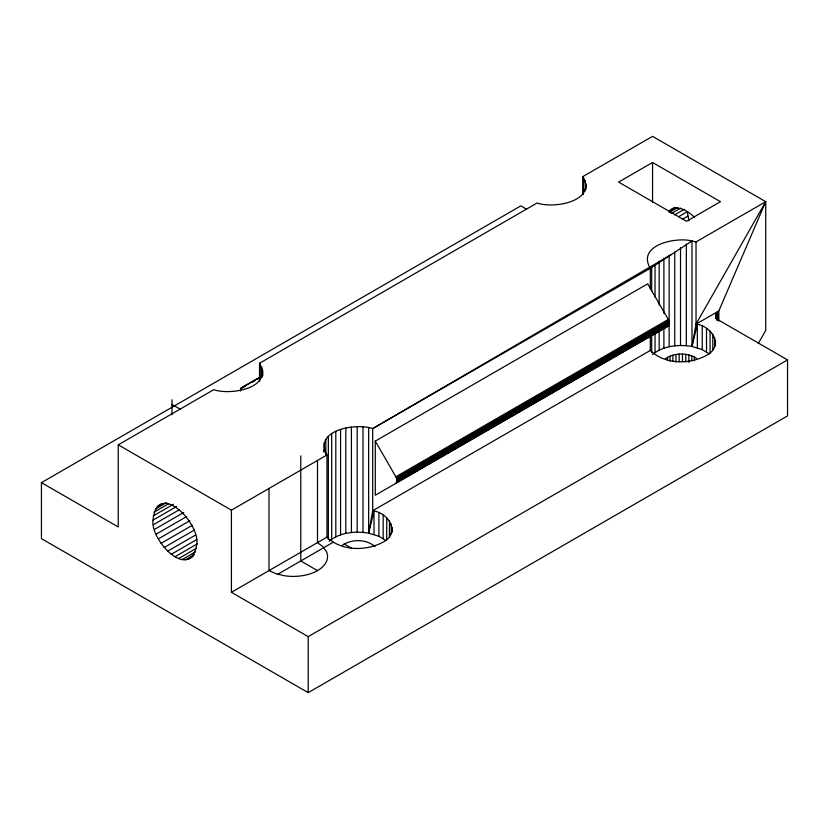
<?xml version="1.0" encoding="UTF-8"?>
<svg xmlns="http://www.w3.org/2000/svg" width="829" height="829" viewBox="0 0 829 829"><rect width="100%" height="100%" fill="white"/><g stroke="black" fill="none" stroke-linecap="round" stroke-linejoin="round"><path stroke-width="1.24" d="M153.023 520.115C157.479 478.779 201.437 523.969 196.628 545.295C189.551 581.844 149.976 540.135 153.023 520.115L176.567 506.519M582.87 176.587C597.025 201.737 553.212 208.887 537.14 202.991L259.529 363.268C273.694 388.418 229.882 395.568 213.799 389.661L118.246 444.831L118.246 526.975L41.45 482.633L41.45 538.643L308.201 692.65L787.55 415.899L787.55 359.9L718.836 320.232C714.588 318.564 714.588 312.564 718.836 310.896L765.727 201.685L652.558 136.35L582.87 176.587L582.87 194.556M671.148 254.658L372.698 428.603L372.698 510.737C389.205 512.778 401.07 533.658 382.169 542.612C365.112 551.264 341.196 551.078 326.968 537.14L326.968 454.997C312.802 429.857 356.605 422.697 372.698 428.603L650.309 268.327L691.987 240.99L696.028 241.923L765.727 201.685L765.727 330.491L758.266 343.424M696.028 241.923L696.028 324.066C712.546 326.098 724.411 346.988 705.5 355.931C688.443 364.584 664.526 364.408 650.309 350.46L650.309 336.346M395.879 483.348L397.06 480.737L396.293 477.545L375.299 441.101L647.708 283.829L668.288 319.476L669.48 323.465L668.288 326.077L647.708 337.963M385.837 540.539L378.894 536.28L368.656 533.14L372.698 510.737L650.309 350.46M709.178 353.859L702.225 349.6L691.987 346.46L696.028 324.066L765.727 201.685M329.175 541.233C339.973 532.259 355.247 530.923 368.656 533.14L374.003 511.12L374.003 534.456M652.516 354.553C663.314 345.589 678.588 344.253 691.987 346.46L697.334 324.44L697.334 347.776M241.54 387.651L240.555 388.936L240.41 391.019M674.64 207.447L668.962 211.105L675.428 207.374M342.045 545.461C351.589 538.85 366.231 538.85 375.081 546.674M665.386 358.781C674.36 352.47 687.459 352.46 696.629 358.408M41.45 482.633L520.799 205.893L526.342 209.084M241.135 387.972L260.192 376.967M240.804 388.397L258.741 378.045M241.674 388.293L245.042 386.345M251.767 382.47L255.135 380.521M257.373 379.226L259.612 377.931M652.558 162.484L618.61 182.09L686.505 221.291L720.453 201.685L652.558 162.484L652.558 202.152M157.282 506.519L161.769 503.928M155.334 509.037L166.556 502.571M669.179 212.379L677.801 207.405M153.956 512.208L168.536 503.794M671.024 213.685L680.723 208.079M153.178 515.939L173.365 504.281M674.557 214.918L684.257 209.322M678.713 216.618L687.334 211.633L688.889 220.856M153.489 524.633L179.282 509.742M682.412 219.26L687.801 216.151M154.577 529.348L183.737 512.509M156.246 534.125L186.525 516.643M158.443 538.829L189.841 520.705M161.116 543.327L192.515 525.203M164.183 547.492L194.463 530.011M118.246 444.831L231.415 510.167L326.968 454.997M167.551 551.202L195.592 535.016M171.137 554.352L196.929 539.461M174.826 556.839L197.25 543.897M178.515 558.611L196.463 548.249M182.1 559.596L195.551 551.834M185.468 559.782L194.442 554.611M188.535 559.16L193.022 556.57M395.879 476.758L668.288 319.476M396.293 477.545L668.702 320.274M396.625 478.364L669.034 321.092M396.863 479.183L669.272 321.901M397.018 479.981L669.428 322.699M397.06 480.737L669.48 323.465M397.018 481.442L669.428 324.16M396.863 482.063L669.272 324.792M396.625 482.602L669.034 325.331M668.702 325.756L375.299 495.234L375.299 441.101M231.415 510.167L231.415 592.31L326.968 537.14M277.881 574.186L333.206 542.239M231.415 592.31L308.201 636.641L787.55 359.9M696.028 324.066L717.676 311.683L717.676 320.595M671.407 209.312C679.904 205.54 688.899 211.592 694.629 217.592M171.997 404.469L180.08 409.132M344.17 544.011L351.569 548.28M317.497 570.611L300.782 560.964L300.782 455.898M718.836 310.896L718.836 321.082M716.743 312.564L716.743 320.201M716.049 313.517L716.049 318.616M715.634 314.533L715.634 318.346M715.479 340.667L715.479 345.579M714.619 337.351L714.619 347.175M712.795 334.16L712.795 350.128M710.07 331.196L710.07 353.299M706.515 328.533L706.515 351.869M702.225 326.263L702.225 349.6M694.401 356.998L694.401 360.77M691.987 346.46L691.987 240.99C676.329 236.679 636.33 244.949 650.309 268.327L650.309 288.855M691.79 355.838L691.79 360.864M688.878 354.947L688.878 362.48M686.329 244.068L686.329 345.683M685.749 354.346L685.749 361.89M682.485 354.066L682.485 361.61M680.526 247.716L680.526 345.465M679.189 354.107L679.189 361.651M675.956 354.47L675.956 362.004M674.744 251.923L674.744 345.828M672.879 355.144L672.879 361.423M670.029 356.107L670.029 361.133M669.148 255.415L669.148 346.74M667.511 357.33L667.511 359.848M663.894 258.151L663.894 313.455M663.894 327.61L663.894 348.19M659.148 261.373L659.148 305.103M659.148 330.833L659.148 350.128M655.034 265.031L655.034 297.196M655.034 333.206L655.034 352.501M651.677 266.492L651.677 290.927M651.677 335.952L651.677 352.667M586.144 183.862L586.144 189.002M585.284 180.535L585.284 190.825M583.461 177.344L583.461 194.069M392.138 527.348L392.138 532.259M391.278 524.021L391.278 533.855M389.464 520.84L389.464 536.798M386.728 517.866L386.728 538.746M383.174 515.213L383.174 538.549M378.894 512.944L378.894 536.28M368.656 427.66L368.656 533.14M362.998 426.883L362.998 532.363M357.185 426.676L357.185 532.145M351.403 427.028L351.403 532.498M345.807 427.94L345.807 533.42M340.564 429.391L340.564 534.86M335.807 431.329L335.807 536.809M331.693 433.702L331.693 539.182M328.336 436.448L328.336 539.347M325.828 439.474L325.828 454.914M324.243 442.707L324.243 451.712M323.994 449.401L323.994 451.971M317.497 460.468L317.497 542.612L322.947 546.705L326.377 551.482A34.3 19.803 0 0 1 284.368 575.73L276.098 573.751L269 570.611L269 488.468M308.201 636.641L308.201 692.65M262.803 370.532L262.803 375.682M261.943 367.216L261.943 377.506M260.13 364.024L260.13 379.464M259.529 363.268L259.529 381.236M171.997 399.796L171.997 414.728"/></g></svg>
